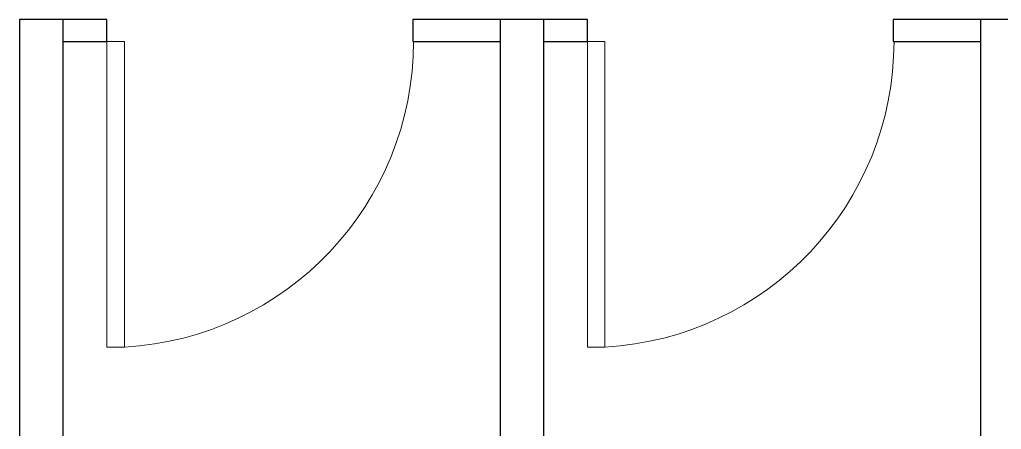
# Model space of a CAD drawing. Header units: metres. Extents: x 22.6 to 101.3, y 9.4 to 67.4.
# Drawn here: x 65.394 to 67.641, y 28.533 to 29.472 of the extents above; entities that cross this region are included whole.
import ezdxf

# ---------------------------------------------------------------- set-up
doc = ezdxf.new("R2010")
doc.units = ezdxf.units.M
doc.layers.add('00', color=252, linetype='Continuous')
doc.layers.add('A-DOOR', color=5, linetype='Continuous', lineweight=5)

# ---------------------------------------------------------------- blocks, each defined once
blk = doc.blocks.new('Single-Flush-Partition - 700 _ 2200-2763525-GROUND FLOOR PLAN')
at = {"layer": 'A-DOOR'}
for p, q in [((0.31, 0.025), (0.31, 0.7256)), ((0.35, 0.7256), (0.31, 0.7256)), ((0.35, 0.025), (0.35, 0.7256)), ((0.35, 0.025), (0.31, 0.025))]:
    blk.add_line(p, q, dxfattribs=at)
blk.add_arc((0.35, 0.025), 0.7017, 93.2679, 180, dxfattribs=at)

msp = doc.modelspace()

# ---------------------------------------------------------------- linework, layer by layer
at = {"layer": '00', "color": 252}
for p, q in [((65.4939, 29.4723), (65.3939, 29.4723)), ((65.3939, 29.4723), (65.3939, 27.0473)), ((65.4939, 27.8473), (65.4939, 29.4723)), ((65.5939, 29.4723), (65.4939, 29.4723)), ((65.5939, 29.4223), (65.5939, 29.4723)), ((66.4939, 29.4723), (66.2939, 29.4723)), ((66.2939, 29.4723), (66.2939, 29.4223)), ((66.4939, 29.4723), (66.4939, 27.8473)), ((66.5939, 29.4723), (66.4939, 29.4723)), ((66.5939, 27.8473), (66.5939, 29.4723)), ((66.6939, 29.4723), (66.5939, 29.4723)), ((66.6939, 29.4223), (66.6939, 29.4723)), ((67.5939, 29.4723), (67.3939, 29.4723)), ((67.3939, 29.4723), (67.3939, 29.4223)), ((67.5939, 29.4723), (67.5939, 27.8473)), ((67.6939, 29.4723), (67.5939, 29.4723)), ((65.4939, 29.4223), (65.5939, 29.4223)), ((66.2939, 29.4223), (66.4939, 29.4223)), ((66.5939, 29.4223), (66.6939, 29.4223)), ((67.3939, 29.4223), (67.5939, 29.4223))]:
    msp.add_line(p, q, dxfattribs=at)

# ---------------------------------------------------------------- block references
at = {"layer": '00', "color": 252, "rotation": 180}
for p in [(65.9439, 29.4473), (67.0439, 29.4473)]:
    msp.add_blockref('Single-Flush-Partition - 700 _ 2200-2763525-GROUND FLOOR PLAN', p, dxfattribs=at)

doc.saveas('drawing.dxf')
